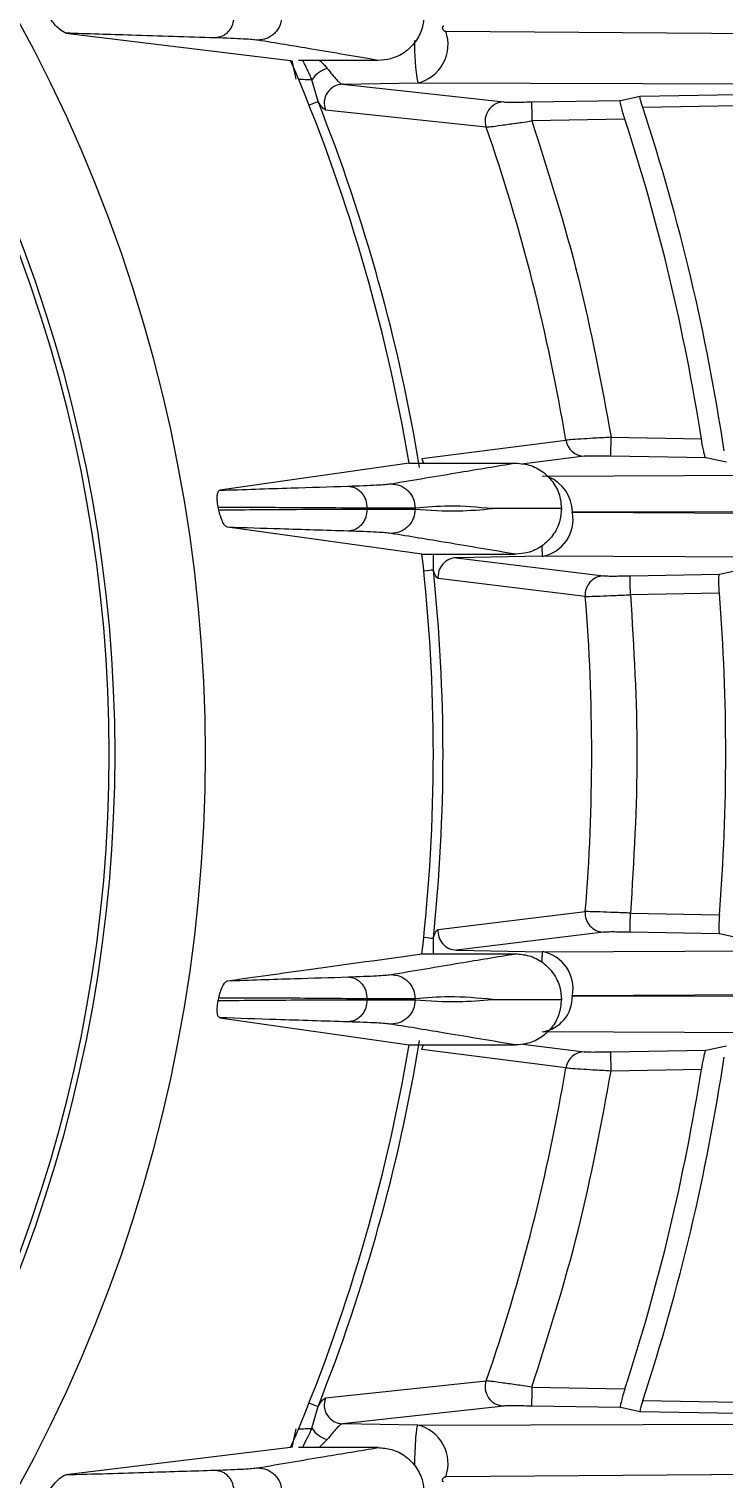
# Model space of a CAD drawing. Extents: x 11 to 120, y 2 to 94.
# Drawn here: x 115.789 to 116.704, y 39.565 to 41.473 of the extents above; entities that cross this region are included whole.
import ezdxf

# ---------------------------------------------------------------- set-up
doc = ezdxf.new("R2010")
doc.units = 0
doc.header["$MEASUREMENT"] = 0
doc.linetypes.add('SLD-Solid', pattern=[0])
doc.layers.add('OBJECT', color=7, linetype='CONTINUOUS')

msp = doc.modelspace()

# ---------------------------------------------------------------- linework, layer by layer
at = {"layer": 'OBJECT'}
for p, q in [((115.8376, 41.4678), (116.1335, 41.4319)), ((116.3379, 41.4702), (116.9896, 41.4653)), ((116.1409, 41.4074), (116.1357, 41.4319)), ((116.249, 41.4319), (116.144, 41.4319)), ((116.1697, 41.3778), (116.1616, 41.4065)), ((116.2021, 41.4006), (116.3011, 41.4023)), ((116.2021, 41.4006), (116.4142, 41.3772)), ((116.3011, 41.4023), (116.9516, 41.4005)), ((116.568, 41.3793), (116.5938, 41.385)), ((116.5938, 41.385), (116.7212, 41.3872)), ((116.3912, 41.344), (116.1795, 41.3666)), ((116.4509, 41.3773), (116.568, 41.3793)), ((116.7215, 41.3722), (116.5974, 41.3701)), ((116.574, 41.3544), (116.4513, 41.3523)), ((116.3065, 40.908), (116.4961, 40.9319)), ((116.5558, 40.9359), (116.6746, 40.9338)), ((116.5201, 40.911), (116.4376, 40.9006)), ((116.6806, 40.9087), (116.5554, 40.9109)), ((116.7079, 40.903), (116.6806, 40.9087)), ((116.2896, 40.9019), (116.0405, 40.8661)), ((116.2896, 40.9019), (116.4299, 40.9019)), ((116.4651, 40.8848), (117.0803, 40.8872)), ((116.2343, 40.8425), (116.2343, 40.8413)), ((116.2976, 40.8426), (116.2976, 40.8412)), ((116.4902, 40.842), (116.4902, 40.8418)), ((116.5047, 40.8375), (117.1199, 40.8389)), ((117.1205, 40.8333), (116.5048, 40.8367)), ((116.3066, 40.7819), (116.0504, 40.8174)), ((116.3066, 40.7819), (116.4299, 40.7819)), ((116.3216, 40.7614), (116.3217, 40.7819)), ((116.4652, 40.7791), (116.3521, 40.7771)), ((116.3521, 40.7771), (116.5459, 40.7534)), ((117.0808, 40.7767), (116.4652, 40.7791)), ((116.5808, 40.7534), (116.6985, 40.7555)), ((116.6985, 40.7555), (116.7243, 40.7612)), ((116.5216, 40.7263), (116.3278, 40.7497)), ((116.6984, 40.7305), (116.5812, 40.7285)), ((116.3278, 40.2881), (116.5216, 40.3115)), ((116.5812, 40.3094), (116.6984, 40.3073)), ((116.3217, 40.2559), (116.3216, 40.2764)), ((116.5459, 40.2844), (116.3521, 40.2607)), ((116.6985, 40.2823), (116.5808, 40.2844)), ((116.7243, 40.2766), (116.6985, 40.2823)), ((116.3066, 40.2559), (116.4299, 40.2559)), ((116.3521, 40.2607), (116.4652, 40.2587)), ((116.4652, 40.2587), (117.0808, 40.2611)), ((117.1199, 40.1989), (116.5047, 40.2003)), ((116.5048, 40.2011), (117.1205, 40.2045)), ((116.2343, 40.1953), (116.2343, 40.1965)), ((116.2976, 40.1952), (116.2976, 40.1966)), ((116.4902, 40.1958), (116.4902, 40.196)), ((116.0405, 40.1717), (116.2896, 40.1359)), ((117.0803, 40.1506), (116.4651, 40.153)), ((116.2896, 40.1359), (116.4299, 40.1359)), ((116.4961, 40.1059), (116.3065, 40.1298)), ((116.4394, 40.137), (116.5201, 40.1268)), ((116.5554, 40.1269), (116.6806, 40.1291)), ((116.6806, 40.1291), (116.7079, 40.1348)), ((116.5558, 40.1019), (116.6746, 40.104)), ((116.1795, 39.6712), (116.3912, 39.6938)), ((116.4513, 39.6855), (116.574, 39.6834)), ((116.5974, 39.6677), (116.7215, 39.6656)), ((116.1616, 39.6313), (116.1697, 39.66)), ((116.4142, 39.6606), (116.2021, 39.6372)), ((116.568, 39.6585), (116.4509, 39.6605)), ((116.5938, 39.6528), (116.568, 39.6585)), ((116.7212, 39.6506), (116.5938, 39.6528)), ((116.1357, 39.6059), (116.1409, 39.6304)), ((116.3011, 39.6355), (116.2021, 39.6372)), ((116.3011, 39.6355), (116.9516, 39.6373)), ((116.1335, 39.6059), (115.8376, 39.5701)), ((116.249, 39.6059), (116.144, 39.6059)), ((116.1818, 39.6164), (116.1713, 39.6059)), ((116.9896, 39.5725), (116.3379, 39.5676))]:
    msp.add_line(p, q, dxfattribs=at)
at = {"layer": 'OBJECT', "flags": 128}
for points in [[(116.1438, 41.4073), (116.144, 41.4073), (116.147, 41.4072), (116.1499, 41.407), (116.1526, 41.4069), (116.1552, 41.4068), (116.1576, 41.4067), (116.1597, 41.4066), (116.1616, 41.4065)], [(116.1579, 41.3731), (116.1586, 41.3734), (116.162, 41.3748), (116.1649, 41.3759), (116.1672, 41.3768), (116.1688, 41.3774), (116.1697, 41.3778)], [(116.4509, 41.3773), (116.4509, 41.3767), (116.4509, 41.3752), (116.451, 41.3729), (116.451, 41.3698), (116.4511, 41.366), (116.4512, 41.3617), (116.4512, 41.3571), (116.4513, 41.3523)], [(116.5554, 40.9109), (116.5554, 40.9114), (116.5554, 40.9129), (116.5554, 40.9152), (116.5555, 40.9184), (116.5555, 40.9221), (116.5556, 40.9264), (116.5557, 40.9311), (116.5558, 40.9359)], [(116.3065, 40.908), (116.3076, 40.9038), (116.3084, 40.9019)], [(116.4902, 40.842), (116.4897, 40.842), (116.4893, 40.8419)], [(116.309, 40.7601), (116.3098, 40.7602), (116.3134, 40.7606), (116.3165, 40.7609), (116.3189, 40.7612), (116.3206, 40.7613), (116.3216, 40.7614)], [(116.5812, 40.7285), (116.5811, 40.7333), (116.581, 40.7379), (116.581, 40.7422), (116.5809, 40.746), (116.5808, 40.7491), (116.5808, 40.7514), (116.5808, 40.7529), (116.5808, 40.7534)], [(116.5808, 40.2844), (116.5808, 40.2849), (116.5808, 40.2864), (116.5808, 40.2887), (116.5809, 40.2918), (116.581, 40.2956), (116.581, 40.2999), (116.5811, 40.3045), (116.5812, 40.3094)], [(116.309, 40.2777), (116.3098, 40.2776), (116.3134, 40.2772), (116.3165, 40.2769), (116.3189, 40.2766), (116.3206, 40.2765), (116.3216, 40.2764)], [(116.3065, 40.1298), (116.3076, 40.134), (116.3084, 40.1359)], [(116.5558, 40.1019), (116.5557, 40.1067), (116.5556, 40.1114), (116.5555, 40.1157), (116.5555, 40.1194), (116.5554, 40.1226), (116.5554, 40.1249), (116.5554, 40.1264), (116.5554, 40.1269)], [(116.4513, 39.6855), (116.4512, 39.6807), (116.4512, 39.6761), (116.4511, 39.6718), (116.451, 39.668), (116.451, 39.6649), (116.4509, 39.6626), (116.4509, 39.6611), (116.4509, 39.6605)], [(116.1579, 39.6647), (116.1586, 39.6644), (116.162, 39.6631), (116.1649, 39.6619), (116.1672, 39.661), (116.1688, 39.6604), (116.1697, 39.66)], [(116.1438, 39.6305), (116.144, 39.6305), (116.147, 39.6306), (116.1499, 39.6308), (116.1526, 39.6309), (116.1552, 39.631), (116.1576, 39.6311), (116.1597, 39.6312), (116.1616, 39.6313)]]:
    msp.add_lwpolyline(points, dxfattribs=at)
at = {"layer": 'OBJECT'}
for centre, radius, start, end in [((114.0116, 40.5189), 2.0098, 315.4001, 44.5999), ((114.0116, 40.5189), 1.8907, 318.3698, 41.6302), ((114.0116, 40.5189), 1.8831, 318.6329, 41.3671), ((116.5772, 41.4509), 0.2804, 178.5529, 189.989), ((116.289, 41.4528), 0.0519, 283.406, 19.6377), ((114.0116, 40.5189), 2.31, 9.5438, 23.2808), ((116.1926, 41.3856), 0.0374, 106.7508, 146.0151), ((116.2028, 41.3756), 0.025, 91.5268, 201.1216), ((114.0116, 40.5189), 2.3227, 9.3487, 21.7023), ((116.4148, 41.3522), 0.025, 91.5016, 198.9274), ((114.0116, 40.5189), 2.7223, 8.4312, 18.2199), ((114.0116, 40.5189), 2.5186, 9.4377, 19.1243), ((114.0116, 40.5189), 2.6951, 8.8556, 18.0596), ((116.5207, 40.9359), 0.0249, 189.2364, 268.6972), ((116.4538, 40.8365), 0.0509, 1.1524, 67.2578), ((116.4561, 40.8277), 0.0495, 280.5999, 10.4822), ((114.0116, 40.5189), 2.31, 353.4625, 6.5375), ((116.3527, 40.7522), 0.025, 91.3834, 185.6936), ((114.0116, 40.5189), 2.3227, 354.0063, 5.9937), ((116.5465, 40.7284), 0.025, 91.3777, 184.7406), ((114.0116, 40.5189), 2.5186, 355.2757, 4.7243), ((114.0116, 40.5189), 2.6951, 355.497, 4.503), ((116.5465, 40.3094), 0.025, 175.2587, 268.6235), ((116.3527, 40.2857), 0.025, 174.3071, 268.6159), ((116.4561, 40.2101), 0.0495, 349.5178, 79.4001), ((116.4579, 40.1993), 0.0468, 278.9258, 1.2809), ((114.0116, 40.5189), 2.3227, 338.2977, 350.6513), ((114.0116, 40.5189), 2.31, 336.7192, 350.4562), ((116.5207, 40.1019), 0.0249, 91.3023, 170.7641), ((114.0116, 40.5189), 2.5186, 340.8757, 350.5623), ((114.0116, 40.5189), 2.6951, 341.9404, 351.1444), ((114.0116, 40.5189), 2.7223, 341.7801, 351.5688), ((116.4148, 39.6857), 0.025, 161.0723, 268.4992), ((116.2028, 39.6622), 0.025, 158.8786, 268.4739), ((116.1926, 39.6522), 0.0374, 213.9858, 253.2494), ((116.289, 39.585), 0.0519, 340.3625, 76.5938)]:
    msp.add_arc(centre, radius, start, end, dxfattribs=at)
at = {"layer": 'OBJECT', "color": 7, "linetype": 'SLD-Solid', "lineweight": 15}
for radius, start, end in [(5.0469, 275.1971, 354.7076), (4.9469, 275.8814, 354.1042), (4.8857, 276.0436, 353.9454), (4.6263, 276.797, 353.2042), (4.4142, 277.4822, 352.5206)]:
    msp.add_arc((114.0116, 40.5189), radius, start, end, dxfattribs=at)
at = {"layer": 'OBJECT'}
for start_param, end_param in [(0.194908, 0.196859), (6.086326, 6.088277)]:
    msp.add_ellipse((114.3728, 40.5189), major_axis=(1.6983, 0), ratio=0.977124, start_param=start_param, end_param=end_param, dxfattribs=at)
for points, knots in [([(115.8376, 41.4678), (115.8349, 41.469), (115.8308, 41.471), (115.8224, 41.4793), (115.8164, 41.4871), (115.8133, 41.4911)], [0, 0, 0, 0, 0.472798, 0.731903, 1, 1, 1, 1]), ([(116.0588, 41.4896), (116.0584, 41.4861), (116.0579, 41.4807), (116.0548, 41.4742), (116.0517, 41.4697), (116.0478, 41.4661), (116.0422, 41.4626), (116.0375, 41.462), (116.0345, 41.4616)], [0, 0, 0, 0, 0.239578, 0.368444, 0.500005, 0.631568, 0.760427, 1, 1, 1, 1]), ([(116.122, 41.4905), (116.1216, 41.4865), (116.1209, 41.4803), (116.117, 41.4728), (116.1129, 41.4677), (116.1078, 41.4636), (116.1004, 41.4596), (116.0942, 41.4589), (116.0903, 41.4585)], [0, 0, 0, 0, 0.239486, 0.368382, 0.499999, 0.63162, 0.760515, 1, 1, 1, 1]), ([(116.3094, 41.4918), (116.3088, 41.4859), (116.3077, 41.4733), (116.2986, 41.4558), (116.284, 41.4416), (116.2666, 41.4333), (116.2544, 41.4323), (116.249, 41.4319)], [0, 0, 0, 0, 0.187681, 0.400357, 0.613502, 0.827951, 1, 1, 1, 1]), ([(116.3352, 41.4769), (116.3348, 41.4768), (116.3343, 41.4767), (116.3338, 41.4763), (116.3335, 41.4758), (116.3334, 41.4752), (116.3334, 41.4745), (116.3336, 41.4738), (116.334, 41.4729), (116.3348, 41.4718), (116.3358, 41.471), (116.3369, 41.4704), (116.3376, 41.4703), (116.3379, 41.4702)], [0, 0, 0, 0, 0.13574, 0.194591, 0.250843, 0.311563, 0.37511, 0.438068, 0.500883, 0.619799, 0.750938, 0.873701, 1, 1, 1, 1]), ([(116.0345, 41.4616), (115.9976, 41.4627), (115.9317, 41.4648), (115.8664, 41.4668), (115.8376, 41.4678)], [0, 0, 0, 0, 0.559989, 1, 1, 1, 1]), ([(116.0903, 41.4585), (116.0855, 41.459), (116.0759, 41.4601), (116.0483, 41.4611), (116.0345, 41.4616)], [0, 0, 0, 0, 0.498895, 1, 1, 1, 1]), ([(116.249, 41.4319), (116.2199, 41.4369), (116.1678, 41.4457), (116.114, 41.4546), (116.0903, 41.4585)], [0, 0, 0, 0, 0.560011, 1, 1, 1, 1]), ([(116.1616, 41.4065), (116.1612, 41.4075), (116.1605, 41.409), (116.1594, 41.4116), (116.1578, 41.4151), (116.1548, 41.4214), (116.1518, 41.4273), (116.1497, 41.4313), (116.1494, 41.4319)], [0, 0, 0, 0, 0.12034, 0.194799, 0.319353, 0.535996, 0.929099, 1, 1, 1, 1]), ([(116.1718, 41.4319), (116.1725, 41.4313), (116.1764, 41.4279), (116.1794, 41.4244), (116.1818, 41.4214)], [0, 0, 0, 0, 0.177895, 1, 1, 1, 1]), ([(116.1818, 41.4214), (116.1861, 41.4159), (116.1927, 41.4076), (116.1991, 41.4016), (116.2011, 41.4009), (116.2021, 41.4006)], [0, 0, 0, 0, 0.49808, 0.757942, 1, 1, 1, 1]), ([(116.5974, 41.3701), (116.5968, 41.3718), (116.5957, 41.3752), (116.5945, 41.3798), (116.5937, 41.3831), (116.5935, 41.3847), (116.5937, 41.3849), (116.5938, 41.385)], [0, 0, 0, 0, 0.227061, 0.454411, 0.673655, 0.882511, 1, 1, 1, 1]), ([(116.1795, 41.3666), (116.1783, 41.3672), (116.1759, 41.3684), (116.1717, 41.3747), (116.1697, 41.3778)], [0, 0, 0, 0, 0.5023, 1, 1, 1, 1]), ([(116.4142, 41.3772), (116.4153, 41.3771), (116.4174, 41.377), (116.4263, 41.377), (116.4378, 41.3771), (116.4465, 41.3772), (116.4509, 41.3773)], [0, 0, 0, 0, 0.249807, 0.499703, 0.749172, 1, 1, 1, 1]), ([(116.574, 41.3544), (116.5731, 41.3573), (116.5712, 41.363), (116.5691, 41.3706), (116.5679, 41.3762), (116.5676, 41.3789), (116.5679, 41.3792), (116.568, 41.3793)], [0, 0, 0, 0, 0.227002, 0.45429, 0.673652, 0.882634, 1, 1, 1, 1]), ([(116.3912, 41.344), (116.3928, 41.3442), (116.3961, 41.3445), (116.4104, 41.3465), (116.4254, 41.3486), (116.4393, 41.3505), (116.4466, 41.3516), (116.4513, 41.3523)], [0, 0, 0, 0, 0.239222, 0.499413, 0.74903, 0.834919, 1, 1, 1, 1]), ([(116.4513, 41.3523), (116.4731, 41.284), (116.5166, 41.1473), (116.5427, 41.0064), (116.5558, 40.9359)], [0, 0, 0, 0, 0.5, 1, 1, 1, 1]), ([(116.5558, 40.9359), (116.5514, 40.9356), (116.5432, 40.9351), (116.5294, 40.9343), (116.5144, 40.9334), (116.5009, 40.9324), (116.4977, 40.932), (116.4961, 40.9319)], [0, 0, 0, 0, 0.1505014, 0.284212, 0.5005745, 0.7571542, 1, 1, 1, 1]), ([(116.6806, 40.9087), (116.6803, 40.909), (116.6797, 40.9097), (116.6784, 40.9142), (116.6769, 40.9206), (116.6756, 40.9276), (116.6749, 40.9321), (116.6746, 40.9338)], [0, 0, 0, 0, 0.215814, 0.431528, 0.649865, 0.870922, 1, 1, 1, 1]), ([(116.5554, 40.9109), (116.5511, 40.911), (116.5426, 40.9111), (116.5315, 40.9112), (116.5231, 40.9111), (116.5211, 40.911), (116.5201, 40.911)], [0, 0, 0, 0, 0.250056, 0.500017, 0.749736, 1, 1, 1, 1]), ([(116.2658, 40.8746), (116.2961, 40.8797), (116.35, 40.8888), (116.4055, 40.8979), (116.4299, 40.9019)], [0, 0, 0, 0, 0.560008, 1, 1, 1, 1]), ([(116.4299, 40.9019), (116.4367, 40.9012), (116.4504, 40.8999), (116.4686, 40.8894), (116.4822, 40.874), (116.4892, 40.8573), (116.4899, 40.8463), (116.4902, 40.842)], [0, 0, 0, 0, 0.217202, 0.434334, 0.650167, 0.86439, 1, 1, 1, 1]), ([(116.0383, 40.8435), (116.0381, 40.8445), (116.0377, 40.8465), (116.0372, 40.8498), (116.0369, 40.8534), (116.0368, 40.8579), (116.0376, 40.8645), (116.0393, 40.8655), (116.0405, 40.8661)], [0, 0, 0, 0, 0.052382, 0.104943, 0.166385, 0.263156, 0.45743, 1, 1, 1, 1]), ([(116.0405, 40.8661), (116.0717, 40.8671), (116.1274, 40.8689), (116.1842, 40.8707), (116.2092, 40.8715)], [0, 0, 0, 0, 0.560034, 1, 1, 1, 1]), ([(116.2092, 40.8715), (116.2232, 40.872), (116.251, 40.873), (116.2609, 40.874), (116.2658, 40.8746)], [0, 0, 0, 0, 0.5007266, 1, 1, 1, 1]), ([(116.2092, 40.8715), (116.2124, 40.8711), (116.2172, 40.8704), (116.223, 40.8668), (116.227, 40.863), (116.2303, 40.8584), (116.2334, 40.8517), (116.234, 40.8461), (116.2343, 40.8425)], [0, 0, 0, 0, 0.239579, 0.368437, 0.5, 0.631566, 0.760425, 1, 1, 1, 1]), ([(116.2658, 40.8746), (116.2698, 40.8741), (116.276, 40.8735), (116.2834, 40.8695), (116.2884, 40.8654), (116.2925, 40.8602), (116.2965, 40.8528), (116.2972, 40.8466), (116.2976, 40.8426)], [0, 0, 0, 0, 0.239486, 0.368379, 0.499997, 0.631618, 0.760514, 1, 1, 1, 1]), ([(116.2343, 40.8425), (116.1977, 40.8427), (116.1324, 40.8431), (116.067, 40.8434), (116.0383, 40.8435)], [0, 0, 0, 0, 0.560003, 1, 1, 1, 1]), ([(116.0389, 40.8403), (116.0754, 40.8405), (116.1405, 40.841), (116.2057, 40.8412), (116.2343, 40.8413)], [0, 0, 0, 0, 0.560005, 1, 1, 1, 1]), ([(116.0504, 40.8174), (116.0494, 40.8178), (116.0476, 40.8186), (116.0445, 40.8232), (116.0419, 40.8292), (116.0399, 40.8358), (116.0392, 40.839), (116.0389, 40.8403)], [0, 0, 0, 0, 0.307718, 0.577844, 0.849683, 0.938704, 1, 1, 1, 1]), ([(116.2343, 40.8413), (116.234, 40.8377), (116.2334, 40.8321), (116.2303, 40.8254), (116.227, 40.8208), (116.223, 40.817), (116.2172, 40.8134), (116.2124, 40.8128), (116.2092, 40.8123)], [0, 0, 0, 0, 0.23958, 0.368438, 0.500003, 0.631562, 0.760422, 1, 1, 1, 1]), ([(116.2976, 40.8426), (116.2918, 40.8425), (116.2802, 40.8425), (116.2496, 40.8425), (116.2343, 40.8425)], [0, 0, 0, 0, 0.4999583, 1, 1, 1, 1]), ([(116.2343, 40.8413), (116.2496, 40.8413), (116.2802, 40.8413), (116.2918, 40.8413), (116.2976, 40.8412)], [0, 0, 0, 0, 0.500042, 1, 1, 1, 1]), ([(116.2976, 40.8412), (116.2972, 40.8372), (116.2965, 40.831), (116.2925, 40.8236), (116.2884, 40.8185), (116.2834, 40.8143), (116.276, 40.8103), (116.2698, 40.8097), (116.2658, 40.8092)], [0, 0, 0, 0, 0.2394862, 0.3683773, 0.4999988, 0.6316201, 0.7605139, 1, 1, 1, 1]), ([(116.3994, 40.8419), (116.3804, 40.8436), (116.3465, 40.8466), (116.3125, 40.8438), (116.2976, 40.8426)], [0, 0, 0, 0, 0.560059, 1, 1, 1, 1]), ([(116.2976, 40.8412), (116.3166, 40.8399), (116.3505, 40.8376), (116.3845, 40.8406), (116.3994, 40.8419)], [0, 0, 0, 0, 0.559941, 1, 1, 1, 1]), ([(116.4893, 40.8419), (116.4893, 40.8419), (116.4724, 40.8419), (116.445, 40.8419), (116.4153, 40.8419), (116.4022, 40.8419), (116.3995, 40.8419), (116.3994, 40.8419)], [0, 0, 0, 0, 0.002274, 0.563506, 0.91051, 0.997261, 1, 1, 1, 1]), ([(116.4902, 40.8418), (116.4897, 40.8359), (116.4886, 40.8233), (116.4794, 40.8058), (116.4648, 40.7916), (116.4474, 40.7833), (116.4353, 40.7823), (116.4299, 40.7819)], [0, 0, 0, 0, 0.187684, 0.400357, 0.613504, 0.827953, 1, 1, 1, 1]), ([(116.4893, 40.8419), (116.4895, 40.8419), (116.4898, 40.8418), (116.4901, 40.8418), (116.4902, 40.8418)], [0, 0, 0, 0, 0.560015, 1, 1, 1, 1]), ([(116.5048, 40.8367), (116.5047, 40.8367), (116.5047, 40.8368), (116.5046, 40.8368), (116.5045, 40.8369), (116.5045, 40.837), (116.5045, 40.8371), (116.5044, 40.8372), (116.5044, 40.8372), (116.5045, 40.8373), (116.5045, 40.8374), (116.5045, 40.8374), (116.5046, 40.8375), (116.5047, 40.8375), (116.5047, 40.8375)], [0, 0, 0, 0, 0.14846, 0.270216, 0.325866, 0.380992, 0.499258, 0.560332, 0.615032, 0.666467, 0.718978, 0.77612, 0.84064, 1, 1, 1, 1]), ([(116.2092, 40.8123), (116.1794, 40.8133), (116.1261, 40.8149), (116.0735, 40.8166), (116.0504, 40.8174)], [0, 0, 0, 0, 0.559976, 1, 1, 1, 1]), ([(116.2658, 40.8092), (116.2609, 40.8098), (116.251, 40.8109), (116.2232, 40.8118), (116.2092, 40.8123)], [0, 0, 0, 0, 0.4992734, 1, 1, 1, 1]), ([(116.4299, 40.7819), (116.3997, 40.787), (116.3459, 40.7961), (116.2903, 40.8052), (116.2658, 40.8092)], [0, 0, 0, 0, 0.56001, 1, 1, 1, 1]), ([(116.4652, 40.7791), (116.4652, 40.7795), (116.4652, 40.7803), (116.4651, 40.7856), (116.4651, 40.7901), (116.465, 40.7932), (116.465, 40.7934)], [0, 0, 0, 0, 0.354096, 0.682714, 0.985808, 1, 1, 1, 1]), ([(116.3278, 40.7497), (116.3269, 40.7503), (116.325, 40.7515), (116.3227, 40.7581), (116.3216, 40.7614)], [0, 0, 0, 0, 0.500843, 1, 1, 1, 1]), ([(116.5459, 40.7534), (116.5469, 40.7533), (116.5488, 40.7532), (116.5571, 40.7532), (116.5681, 40.7532), (116.5765, 40.7534), (116.5808, 40.7534)], [0, 0, 0, 0, 0.249993, 0.499943, 0.749547, 1, 1, 1, 1]), ([(116.6984, 40.7305), (116.6982, 40.7333), (116.6978, 40.7389), (116.6976, 40.7464), (116.6976, 40.752), (116.698, 40.755), (116.6983, 40.7554), (116.6985, 40.7555)], [0, 0, 0, 0, 0.216324, 0.432666, 0.648512, 0.864293, 1, 1, 1, 1]), ([(116.5216, 40.7263), (116.5231, 40.7263), (116.5263, 40.7263), (116.5403, 40.7268), (116.5595, 40.7275), (116.574, 40.7282), (116.5812, 40.7285)], [0, 0, 0, 0, 0.235026, 0.499887, 0.74993, 1, 1, 1, 1]), ([(116.5812, 40.3094), (116.574, 40.3097), (116.5595, 40.3103), (116.5408, 40.311), (116.5266, 40.3114), (116.5233, 40.3115), (116.5216, 40.3115)], [0, 0, 0, 0, 0.249951, 0.499907, 0.745028, 1, 1, 1, 1]), ([(116.6984, 40.3073), (116.6982, 40.3045), (116.6978, 40.2989), (116.6976, 40.2914), (116.6976, 40.2858), (116.698, 40.2828), (116.6983, 40.2824), (116.6985, 40.2823)], [0, 0, 0, 0, 0.216324, 0.432667, 0.648514, 0.864292, 1, 1, 1, 1]), ([(116.3216, 40.2764), (116.3227, 40.2797), (116.325, 40.2863), (116.3269, 40.2875), (116.3278, 40.2881)], [0, 0, 0, 0, 0.500466, 1, 1, 1, 1]), ([(116.5808, 40.2844), (116.5765, 40.2844), (116.5681, 40.2846), (116.5571, 40.2846), (116.5488, 40.2846), (116.5469, 40.2845), (116.5459, 40.2844)], [0, 0, 0, 0, 0.250007, 0.499959, 0.74959, 1, 1, 1, 1]), ([(116.0504, 40.2204), (116.0862, 40.2254), (116.1718, 40.2372), (116.257, 40.249), (116.3066, 40.2559)], [0, 0, 0, 0, 0.4174352, 1, 1, 1, 1]), ([(116.2658, 40.2286), (116.2961, 40.2337), (116.35, 40.2428), (116.4055, 40.2519), (116.4299, 40.2559)], [0, 0, 0, 0, 0.560008, 1, 1, 1, 1]), ([(116.4299, 40.2559), (116.4358, 40.2554), (116.4485, 40.2543), (116.4663, 40.2452), (116.4806, 40.2304), (116.4889, 40.2131), (116.4898, 40.2012), (116.4902, 40.196)], [0, 0, 0, 0, 0.1876001, 0.4047628, 0.6207737, 0.8351753, 1, 1, 1, 1]), ([(116.465, 40.2446), (116.465, 40.2447), (116.4651, 40.2477), (116.4651, 40.2522), (116.4652, 40.2575), (116.4652, 40.2583), (116.4652, 40.2587)], [0, 0, 0, 0, 0.010432, 0.314675, 0.644536, 1, 1, 1, 1]), ([(116.0389, 40.1975), (116.0393, 40.199), (116.0402, 40.2031), (116.0423, 40.2097), (116.0461, 40.218), (116.0487, 40.2195), (116.0504, 40.2204)], [0, 0, 0, 0, 0.072973, 0.194337, 0.468698, 1, 1, 1, 1]), ([(116.0504, 40.2204), (116.0797, 40.2214), (116.1321, 40.2231), (116.1857, 40.2247), (116.2092, 40.2255)], [0, 0, 0, 0, 0.560038, 1, 1, 1, 1]), ([(116.2092, 40.2255), (116.2232, 40.226), (116.251, 40.227), (116.2609, 40.228), (116.2658, 40.2286)], [0, 0, 0, 0, 0.5007266, 1, 1, 1, 1]), ([(116.2092, 40.2255), (116.2124, 40.2251), (116.2172, 40.2244), (116.223, 40.2208), (116.227, 40.217), (116.2303, 40.2124), (116.2334, 40.2057), (116.234, 40.2001), (116.2343, 40.1965)], [0, 0, 0, 0, 0.239578, 0.368434, 0.499997, 0.631562, 0.76042, 1, 1, 1, 1]), ([(116.2658, 40.2286), (116.2698, 40.2281), (116.276, 40.2275), (116.2834, 40.2235), (116.2884, 40.2194), (116.2925, 40.2142), (116.2965, 40.2068), (116.2972, 40.2006), (116.2976, 40.1966)], [0, 0, 0, 0, 0.239486, 0.3683796, 0.5000009, 0.6316177, 0.7605139, 1, 1, 1, 1]), ([(116.2343, 40.1965), (116.1979, 40.1969), (116.1327, 40.1975), (116.0676, 40.1975), (116.0389, 40.1975)], [0, 0, 0, 0, 0.5600153, 1, 1, 1, 1]), ([(116.3994, 40.1959), (116.3804, 40.1976), (116.3465, 40.2006), (116.3125, 40.1978), (116.2976, 40.1966)], [0, 0, 0, 0, 0.560059, 1, 1, 1, 1]), ([(116.5047, 40.2003), (116.5047, 40.2003), (116.5046, 40.2003), (116.5045, 40.2004), (116.5045, 40.2004), (116.5045, 40.2005), (116.5044, 40.2006), (116.5044, 40.2006), (116.5045, 40.2007), (116.5045, 40.2008), (116.5045, 40.2009), (116.5046, 40.201), (116.5047, 40.201), (116.5047, 40.2011), (116.5048, 40.2011)], [0, 0, 0, 0, 0.156114, 0.220098, 0.277037, 0.329652, 0.38159, 0.436517, 0.497311, 0.615066, 0.669946, 0.725272, 0.848175, 1, 1, 1, 1]), ([(116.0405, 40.1717), (116.0397, 40.1721), (116.0382, 40.1728), (116.037, 40.177), (116.0369, 40.1826), (116.037, 40.1858), (116.0374, 40.1892), (116.0378, 40.192), (116.0381, 40.1937), (116.0383, 40.1943)], [0, 0, 0, 0, 0.347778, 0.698125, 0.777964, 0.858341, 0.911738, 0.965437, 1, 1, 1, 1]), ([(116.0383, 40.1943), (116.0749, 40.1947), (116.1402, 40.1953), (116.2056, 40.1953), (116.2343, 40.1953)], [0, 0, 0, 0, 0.560014, 1, 1, 1, 1]), ([(116.2343, 40.1953), (116.234, 40.1917), (116.2334, 40.1861), (116.2303, 40.1794), (116.227, 40.1748), (116.223, 40.171), (116.2172, 40.1674), (116.2124, 40.1668), (116.2092, 40.1663)], [0, 0, 0, 0, 0.23958, 0.368438, 0.500003, 0.631566, 0.760422, 1, 1, 1, 1]), ([(116.2976, 40.1966), (116.2918, 40.1965), (116.2802, 40.1965), (116.2496, 40.1965), (116.2343, 40.1965)], [0, 0, 0, 0, 0.499958, 1, 1, 1, 1]), ([(116.2343, 40.1953), (116.2496, 40.1953), (116.2802, 40.1953), (116.2918, 40.1953), (116.2976, 40.1952)], [0, 0, 0, 0, 0.500042, 1, 1, 1, 1]), ([(116.2976, 40.1952), (116.2972, 40.1912), (116.2965, 40.185), (116.2925, 40.1776), (116.2884, 40.1725), (116.2834, 40.1683), (116.276, 40.1643), (116.2698, 40.1637), (116.2658, 40.1632)], [0, 0, 0, 0, 0.239486, 0.368382, 0.499999, 0.63162, 0.760514, 1, 1, 1, 1]), ([(116.2976, 40.1952), (116.3166, 40.1939), (116.3505, 40.1916), (116.3845, 40.1946), (116.3994, 40.1959)], [0, 0, 0, 0, 0.559941, 1, 1, 1, 1]), ([(116.3994, 40.1959), (116.3995, 40.1959), (116.4164, 40.1959), (116.4436, 40.1959), (116.4735, 40.1959), (116.4866, 40.1959), (116.4893, 40.1959), (116.4893, 40.1959)], [0, 0, 0, 0, 0.002739, 0.563971, 0.910975, 0.997726, 1, 1, 1, 1]), ([(116.4902, 40.1958), (116.4895, 40.1891), (116.4882, 40.1757), (116.4779, 40.1578), (116.4628, 40.1443), (116.4458, 40.137), (116.4345, 40.1362), (116.4299, 40.1359)], [0, 0, 0, 0, 0.212706, 0.425418, 0.638708, 0.85337, 1, 1, 1, 1]), ([(116.4902, 40.196), (116.49, 40.196), (116.4897, 40.196), (116.4895, 40.1959), (116.4893, 40.1959)], [0, 0, 0, 0, 0.560018, 1, 1, 1, 1]), ([(116.4893, 40.1959), (116.4895, 40.1959), (116.4898, 40.1958), (116.4901, 40.1958), (116.4902, 40.1958)], [0, 0, 0, 0, 0.560015, 1, 1, 1, 1]), ([(116.2092, 40.1663), (116.1776, 40.1673), (116.121, 40.1691), (116.0651, 40.1709), (116.0405, 40.1717)], [0, 0, 0, 0, 0.55998, 1, 1, 1, 1]), ([(116.2658, 40.1632), (116.2609, 40.1638), (116.251, 40.1649), (116.2232, 40.1658), (116.2092, 40.1663)], [0, 0, 0, 0, 0.4992734, 1, 1, 1, 1]), ([(116.4299, 40.1359), (116.3997, 40.141), (116.3459, 40.1501), (116.2903, 40.1592), (116.2658, 40.1632)], [0, 0, 0, 0, 0.56001, 1, 1, 1, 1]), ([(116.5201, 40.1268), (116.5211, 40.1268), (116.5231, 40.1267), (116.5314, 40.1266), (116.5426, 40.1267), (116.5511, 40.1269), (116.5554, 40.1269)], [0, 0, 0, 0, 0.249941, 0.499852, 0.749375, 1, 1, 1, 1]), ([(116.6806, 40.1291), (116.6803, 40.1288), (116.6797, 40.1281), (116.6784, 40.1236), (116.6769, 40.1172), (116.6756, 40.1102), (116.6749, 40.1057), (116.6746, 40.104)], [0, 0, 0, 0, 0.215815, 0.431524, 0.64986, 0.870923, 1, 1, 1, 1]), ([(116.4513, 39.6855), (116.4731, 39.7538), (116.5166, 39.8905), (116.5427, 40.0314), (116.5558, 40.1019)], [0, 0, 0, 0, 0.499999, 1, 1, 1, 1]), ([(116.4961, 40.1059), (116.4977, 40.1058), (116.5009, 40.1054), (116.5144, 40.1044), (116.5293, 40.1035), (116.5432, 40.1027), (116.5514, 40.1022), (116.5558, 40.1019)], [0, 0, 0, 0, 0.242737, 0.499208, 0.715648, 0.849423, 1, 1, 1, 1]), ([(116.4513, 39.6855), (116.4441, 39.6866), (116.4296, 39.6887), (116.4104, 39.6913), (116.3961, 39.6933), (116.3928, 39.6936), (116.3912, 39.6938)], [0, 0, 0, 0, 0.250031, 0.49996, 0.760476, 1, 1, 1, 1]), ([(116.574, 39.6834), (116.5731, 39.6805), (116.5712, 39.6748), (116.5691, 39.6672), (116.5679, 39.6616), (116.5676, 39.6589), (116.5679, 39.6586), (116.568, 39.6585)], [0, 0, 0, 0, 0.226997, 0.454286, 0.673654, 0.882632, 1, 1, 1, 1]), ([(116.1697, 39.66), (116.1717, 39.6632), (116.1759, 39.6695), (116.1783, 39.6706), (116.1795, 39.6712)], [0, 0, 0, 0, 0.500681, 1, 1, 1, 1]), ([(116.5974, 39.6677), (116.5968, 39.666), (116.5957, 39.6626), (116.5945, 39.658), (116.5937, 39.6547), (116.5935, 39.6531), (116.5937, 39.6529), (116.5938, 39.6528)], [0, 0, 0, 0, 0.227063, 0.454414, 0.673651, 0.882512, 1, 1, 1, 1]), ([(116.4509, 39.6605), (116.4465, 39.6606), (116.4378, 39.6608), (116.4263, 39.6608), (116.4174, 39.6608), (116.4153, 39.6607), (116.4142, 39.6606)], [0, 0, 0, 0, 0.250217, 0.500124, 0.749998, 1, 1, 1, 1]), ([(116.1491, 39.6059), (116.1532, 39.6137), (116.1578, 39.6226), (116.1612, 39.6303), (116.1616, 39.6313)], [0, 0, 0, 0, 0.878879, 1, 1, 1, 1]), ([(116.2021, 39.6372), (116.2011, 39.6369), (116.1991, 39.6362), (116.1927, 39.6303), (116.1861, 39.6219), (116.1818, 39.6164)], [0, 0, 0, 0, 0.2417113, 0.5011668, 1, 1, 1, 1]), ([(116.297, 39.5817), (116.2972, 39.5884), (116.2976, 39.6022), (116.2987, 39.6199), (116.3, 39.6327), (116.3007, 39.6346), (116.3011, 39.6355)], [0, 0, 0, 0, 0.237257, 0.489191, 0.744675, 1, 1, 1, 1]), ([(116.0903, 39.5793), (116.1195, 39.5843), (116.1717, 39.5931), (116.2254, 39.602), (116.249, 39.6059)], [0, 0, 0, 0, 0.560009, 1, 1, 1, 1]), ([(116.249, 39.6059), (116.2549, 39.6054), (116.2677, 39.6043), (116.2855, 39.5952), (116.2998, 39.5804), (116.308, 39.5631), (116.309, 39.5512), (116.3094, 39.546)], [0, 0, 0, 0, 0.187598, 0.404759, 0.620773, 0.835171, 1, 1, 1, 1]), ([(115.8133, 39.5467), (115.8163, 39.5506), (115.8256, 39.5626), (115.8329, 39.5686), (115.8367, 39.5698), (115.8376, 39.5701)], [0, 0, 0, 0, 0.2595992, 0.8195355, 1, 1, 1, 1]), ([(115.8376, 39.5701), (115.8741, 39.5712), (115.9393, 39.5733), (116.0054, 39.5753), (116.0345, 39.5762)], [0, 0, 0, 0, 0.560019, 1, 1, 1, 1]), ([(116.0345, 39.5762), (116.0483, 39.5767), (116.0759, 39.5777), (116.0855, 39.5788), (116.0903, 39.5793)], [0, 0, 0, 0, 0.501105, 1, 1, 1, 1]), ([(116.0345, 39.5762), (116.0375, 39.5758), (116.0422, 39.5752), (116.0478, 39.5717), (116.0517, 39.5681), (116.0548, 39.5636), (116.0579, 39.5571), (116.0584, 39.5517), (116.0588, 39.5482)], [0, 0, 0, 0, 0.239573, 0.368432, 0.5, 0.631561, 0.760427, 1, 1, 1, 1]), ([(116.0903, 39.5793), (116.0942, 39.5789), (116.1004, 39.5782), (116.1078, 39.5742), (116.1129, 39.5701), (116.117, 39.565), (116.1209, 39.5575), (116.1216, 39.5514), (116.122, 39.5473)], [0, 0, 0, 0, 0.239486, 0.368379, 0.5, 0.631622, 0.760508, 1, 1, 1, 1]), ([(116.335, 39.561), (116.3347, 39.561), (116.3342, 39.5611), (116.3337, 39.5616), (116.3335, 39.5621), (116.3334, 39.5626), (116.3334, 39.5633), (116.3336, 39.5641), (116.3341, 39.565), (116.3348, 39.566), (116.3358, 39.5669), (116.3369, 39.5674), (116.3376, 39.5675), (116.3379, 39.5676)], [0, 0, 0, 0, 0.133104, 0.191566, 0.248259, 0.311432, 0.370763, 0.43233, 0.501556, 0.620735, 0.752086, 0.875604, 1, 1, 1, 1])]:
    msp.add_open_spline(points, degree=3, knots=knots, dxfattribs=at)
msp.add_open_spline([(116.5812, 40.7285), (116.5855, 40.6586), (116.594, 40.5189), (116.5855, 40.3792), (116.5812, 40.3094)], degree=3, dxfattribs=at)

doc.saveas('drawing.dxf')
